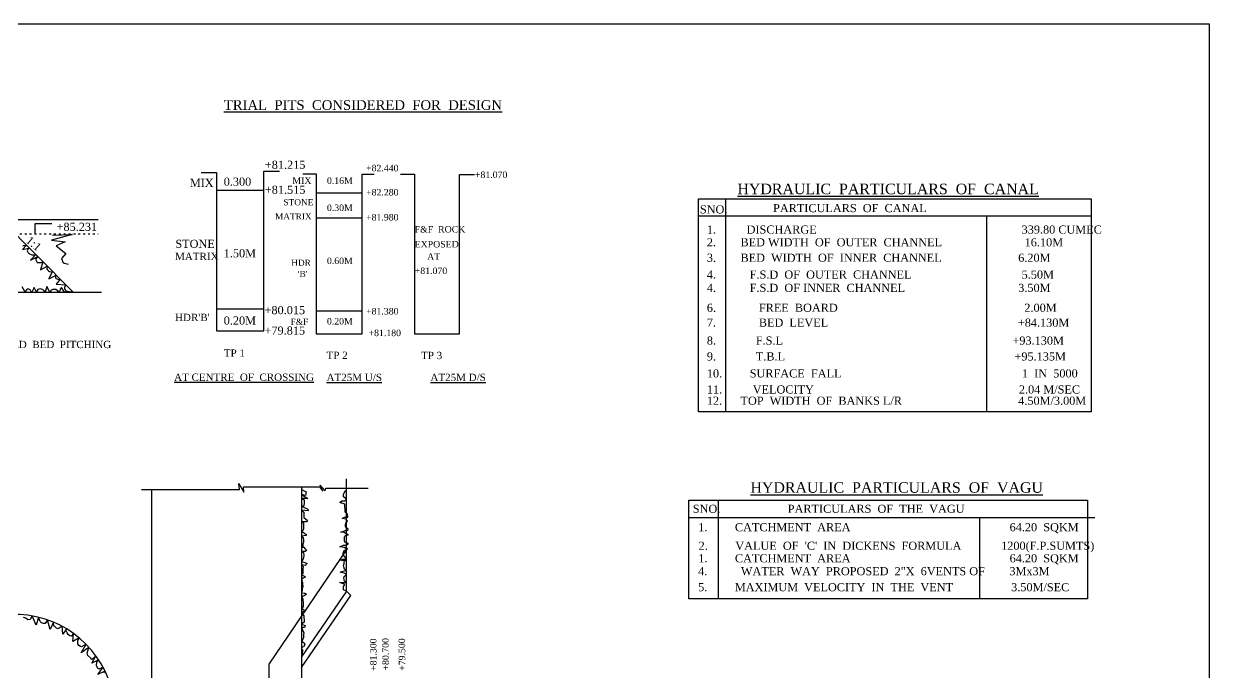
# Model space of a CAD drawing. Header units: millimetres. Extents: x -5026 to 211262, y 3161 to 110917.
# Drawn here: x 137974 to 211139, y 70873 to 110917 of the extents above; entities that cross this region are included whole.
import ezdxf

# ---------------------------------------------------------------- set-up
doc = ezdxf.new("R2010")
doc.units = ezdxf.units.MM
doc.header["$MEASUREMENT"] = 0
doc.linetypes.add('ACAD_ISO03W100', pattern=[30, 12, -18])
for name, color, linetype in [('DIM', 5, 'Continuous'), ('DWG.LINE', 10, 'Continuous'), ('HATCH', 2, 'Continuous'), ('RAILING', 4, 'Continuous'), ('TEXT', 7, 'Continuous')]:
    doc.layers.add(name, color=color, linetype=linetype)
doc.layers.add('DO LINE', color=3, linetype='Continuous', plot=False)
doc.layers.add('TITLE', color=7, linetype='Continuous', lineweight=30)
doc.styles.get("Standard").update_dxf_attribs({"font": 'TIMES.TTF', "height": 450})
doc.dimstyles.get("Standard").update_dxf_attribs({"dimtxt": 450, "dimasz": 300, "dimexe": 0.18, "dimexo": 0.0625, "dimgap": 0.09, "dimtad": 0, "dimtih": 1, "dimtoh": 1, "dimdec": 0, "dimzin": 0, "dimdsep": 46, "dimtxsty": 'Standard', "dimcen": 300, "dimclre": 256, "dimclrt": 4, "dimadec": 0, "dimazin": 0, "dimtfac": 1, "dimtdec": 0, "dimtofl": 0, "dimtmove": 0, "dimatfit": 3, "dimfxl": 5, "dimfxlon": 1, "dimtolj": 1, "dimtzin": 0, "dimarcsym": 0})

msp = doc.modelspace()

# ---------------------------------------------------------------- linework, layer by layer
at = {"layer": 'DO LINE', "linetype": 'ACAD_ISO03W100', "ltscale": 10}
msp.add_lwpolyline([(124541.2, 97934.5), (142561.8, 97934.5)], dxfattribs=at)
at = {"layer": 'DWG.LINE', "linetype": 'ByBlock', "ltscale": 0.2}
for points in [[(148920.7, 101735.3), (149877.7, 101735.3), (149877.7, 91956.4), (152798.3, 91956.4), (152798.3, 101802.1), (153766.9, 101802.1)], [(155207.6, 101652), (156025.3, 101652), (156025.3, 91772.8), (158851.2, 91772.8), (158851.2, 101636.1), (159595, 101636.1)], [(161232.4, 101631.2), (162087.5, 101631.2), (162087.5, 91761.8), (164865.9, 91761.8), (164865.9, 101596.8), (165791.3, 101596.8)], [(149877.7, 100646.1), (152798.3, 100646.1)], [(156025.3, 100470), (158851.2, 100470)], [(125022.7, 94332.2), (124421.7, 98829.2), (142566.4, 98829.2)], [(136592.7, 98829.2), (141017.8, 94332.2)], [(156025.3, 98936.7), (158851.2, 98936.7)], [(111838.8, 94332.2), (142777, 94332.2)], [(149877.7, 93306), (152798.3, 93306)], [(156025.3, 93182.6), (158851.2, 93182.6)], [(157886.8, 75881.1), (157886.8, 82822)], [(145235.9, 82162.5), (151298.3, 82162.5), (151240.5, 82522.9), (151558.2, 81989.2), (151538.9, 82321), (156218.3, 82321), (156440.1, 82047.3), (156269.5, 82430.7), (156568, 82081.4), (156623.5, 82239), (159223.1, 82239)], [(145867.3, 82162.5), (145867.3, 11334.7)], [(155126.2, 82321), (155126.2, 63332.2), (159393.9, 62775.9)], [(153118.8, 9694.7), (153118.8, 71377.3), (157966.5, 78546.4)], [(157886.8, 75881.1), (155126.2, 71833.5)], [(155126.2, 71174.9), (158152.8, 75611.2)], [(157886.8, 75881.1), (158152.8, 75611.2)]]:
    msp.add_lwpolyline(points, dxfattribs=at)
msp.add_arc((137408.7, 68253.4), 6196.2, 299.745568, 92.139413, dxfattribs=at)
at = {"layer": 'HATCH', "linetype": 'ByBlock', "ltscale": 0.2}
for points in [[(139743.5, 97859.5), (140955, 97906), (139688, 97559.5), (140540, 97459.5), (139976, 97200), (140564.5, 96731), (140301, 96413), (140418, 96161.5), (140723.5, 96071)], [(137921, 97228.5), (138010.5, 97230.5), (138146.7, 97250), (137894, 96971.5), (138295, 97062), (138325.9, 97067.9), (138220, 96980), (138206, 96935.5), (138195.5, 96896), (138251, 96770.5), (138293.5, 96740.5), (138331.5, 96708), (138429.5, 96660.5), (138470, 96654), (138526, 96649.5), (138584, 96648.5), (138674, 96648.5), (138721.7, 96665.7), (138383, 96307.5), (138836, 96549.5), (138702.5, 96379), (138769, 96264), (138813, 96180.5), (138886, 96174.5), (138990.5, 96171.5), (139081.5, 96180.5), (139162.6, 96217.6), (139018.5, 95717), (139428.9, 95946.9), (139410, 95791.5), (139437, 95711), (139507, 95658), (139566, 95623), (139685, 95606), (139740.2, 95630.5), (139514.5, 95166), (139967.1, 95400), (139929.5, 95283), (139944.5, 95221.5), (139978, 95190), (140133.5, 95129.5), (140224.8, 95138.1), (139982, 94840.5), (140565.5, 94791.8), (140496, 94658.5), (140487, 94596.5), (140485.5, 94548.5), (140524.5, 94479), (140588, 94433.5), (141017.8, 94332.2), (140493, 94332.2), (140303, 94620.5), (140221.5, 94525.5), (140203, 94424.5), (140153.5, 94332.2), (140029, 94450), (139952, 94500), (139875, 94503), (139767.5, 94503), (139659, 94457.5), (139578.5, 94332.2), (139410.5, 94685.5), (139288.5, 94332.2), (139221.5, 94436.5), (139193, 94473), (139115.5, 94516.5), (139070.5, 94522.5), (139017.5, 94538), (138915, 94531.5), (138851.5, 94498.5), (138785, 94397.5), (138755, 94332.2), (138620, 94636), (138479.5, 94332.2), (138431, 94373.5), (138417.5, 94409.5), (138372, 94480.5), (138284.5, 94529), (138206, 94530.5), (138136.5, 94491), (138062, 94386.5), (138062, 94332.2), (137870.5, 94675)], [(155126.2, 82156.5), (155412.4, 82008.6), (155366.3, 81785.2), (155126.2, 81847.6), (155504.5, 81611), (155126.2, 81611), (155287.4, 81512.4), (155287.4, 81361.3), (155251.1, 81120.3), (155126.2, 81120.3), (155514.3, 80946.2), (155526.4, 80838.6), (155126.2, 80889.4), (155251.4, 80757), (155251.4, 80604.7), (155251.4, 80420), (155490.5, 80247.5), (155428.3, 80161.3), (155249.8, 80161.3), (155126.2, 80178.5), (155236.9, 80096.5), (155238.7, 79980.5), (155247.8, 79833.7), (155246, 79701.4), (155182.5, 79589), (155126.2, 79589), (155300.4, 79467.6), (155407.4, 79384.2), (155414.8, 79316.5), (155260, 79299.8), (155126.2, 79274.9), (155222.5, 79185.5), (155244.3, 79020.6), (155231.6, 78893.7), (155213.4, 78844.8), (155189.9, 78775.9), (155189.9, 78630.1), (155126.2, 78590.3), (155267.8, 78590.3), (155314.9, 78514.1), (155382, 78467), (155431, 78396.3), (155333.1, 78340.1), (155209.7, 78331.1), (155126.2, 78352.8), (155237, 78270.5), (155267.8, 78112.8), (155235.2, 77949.7), (155175.2, 77775), (155126.2, 77715.2), (155329.4, 77648.1), (155476.4, 77582.4), (155338.5, 77468.3), (155148.1, 77504.5), (155126.2, 77504.5), (155211.5, 77404.3), (155204.3, 77230.3), (155204.3, 77115.5), (155204.3, 76999.5), (155182.5, 76927), (155126.2, 76927), (155224.2, 76849.1), (155363.9, 76771.2), (155296.8, 76718.1), (155240.6, 76678.2), (155177.1, 76678.2), (155144.4, 76678.2), (155126.2, 76678.2), (155151.7, 76531.4), (155126.2, 76489.7), (155171.7, 76426.9), (155171.7, 76289.2), (155189.8, 76198.6), (155173.5, 76084.4), (155153.5, 76033.7), (155148.1, 75921.3), (155126.2, 75779.4), (155321.6, 75749.3), (155416.5, 75703.3), (155349.4, 75641.7), (155233.3, 75570.4), (155126.2, 75570.4), (155204.3, 75396.5), (155213.1, 75135.7), (155213.1, 74961.9), (155178.3, 74825.7), (155126.2, 74825.7), (155348.8, 74675.2), (155126.2, 74575.6), (155255.6, 74368.8), (155255.6, 74263.6), (155284.9, 74105.8), (155284.9, 73959.7), (155126.2, 73836.9), (155337.5, 73766.8), (155294.4, 73637), (155126.2, 73637), (155262.4, 73301.2), (155230.6, 73206.1), (155230.6, 73128.2), (155242.1, 72991.7), (155201.7, 72916.8), (155126.2, 72792.8), (155126.2, 72792.8), (155285, 72696.1), (155328.8, 72584.2), (155248, 72442.9), (155158.5, 72417), (155126.2, 72321.8), (155196, 72249.3), (155167.2, 72119.5), (155167.2, 71960.6), (155126.2, 71894.3)], [(157886.8, 75881.1), (157717.4, 75954.5), (157717.4, 76170.9), (157799.9, 76294.6), (157490.4, 76413.1), (157886.8, 76413.1), (157770.2, 76500.1), (157729.1, 76715.1), (157750.5, 76784.8), (157886.8, 76913.4), (157743.4, 76990.2), (157505.6, 77050.9), (157886.8, 77174.7), (157775.5, 77231.8), (157732.6, 77394.4), (157705.7, 77475.4), (157739.7, 77595.1), (157739.7, 77663), (157779, 77748.7), (157839.8, 77782.7), (157886.8, 77782.7), (157603.8, 77782.7), (157455.3, 77790.4), (157657.5, 77861.8), (157861.3, 77869), (157805.9, 77976.2), (157680.5, 78123.5), (157689.6, 78221.7), (157752.1, 78382.5), (157823.6, 78436.1), (157917.9, 78474.5), (157739.7, 78586.8), (157484, 78617.2), (157709.3, 78711.9), (157843.4, 78722.6), (158023.9, 78833.8), (157787.9, 78907), (157766.5, 79017.7), (157766.5, 79100.5), (157770.1, 79232.7), (157797, 79284.5), (157822, 79316.7), (157886.8, 79351.6), (158011.5, 79366.7), (157816.6, 79467.2), (157711.2, 79522.6), (157548.5, 79528), (157886.8, 79640.5), (157970.4, 79642.3), (157990.1, 79703.6), (157857.8, 79812.6), (157839.9, 79873.3), (157839.9, 79973.4), (157861.4, 80089.5), (157909.6, 80169.8), (157949, 80224.1), (157847.1, 80325.9), (157620.1, 80372.3), (157768.4, 80445.6), (157984.8, 80456.3), (157958.7, 80636.4), (157807.2, 80762.1), (157807.2, 80924.9), (157781.3, 81114.2), (157781.3, 81247.7), (157489.8, 81356.9), (157611.3, 81466.2), (157785.4, 81466.2), (157785.4, 81466.2), (157886.8, 81567.3), (157716.5, 81696.8), (157716.5, 81872.4), (157781.4, 82022.1), (157838.1, 82078.8), (157886.8, 82127.3)], [(142923.5, 70841), (142986.5, 70951.7), (142545, 70741.5), (142867.5, 71184.9), (142605, 71075), (142557.5, 71114.5), (142466, 71301.5), (142480.5, 71494.5), (142590.3, 71651), (142181, 71442.5), (142422.2, 71894.4), (142168.5, 71668), (142106, 71753), (141927.5, 71915), (141881.5, 72066.5), (141935, 72196), (142000, 72414.2), (141525.5, 72078), (141822.1, 72602.5), (141546, 72439), (141477.5, 72460), (141369.5, 72528.5), (141305, 72638.5), (141307, 72732), (141311.5, 72809), (141388.1, 73002.8), (141003, 72782.5), (141049.6, 73267), (140893, 73108.5), (140824.5, 73133.5), (140712, 73200), (140660, 73316.5), (140599.5, 73435.5), (140620.5, 73552.2), (140383.5, 73228), (140341.9, 73711.3), (140098, 73558.5), (140002.5, 73590), (139875.5, 73725), (139821.5, 73806), (139810.2, 73965.2), (139603, 73519.5), (139444.2, 74105.7), (139305.5, 73893.5), (139197.5, 73879), (139066.5, 73937), (138989.5, 74012), (138893, 74269.1), (138739.5, 73779.5), (138489.1, 74354.6), (138380, 74128), (138253, 74122), (138080.5, 74205), (137968, 74255.5)]]:
    msp.add_lwpolyline(points, dxfattribs=at)
at = {"layer": 'RAILING', "linetype": 'ByBlock', "ltscale": 0.2}
for points in [[(179616.8, 100109.2), (203839.1, 100109.2), (203839.1, 86953.9), (179616.8, 86953.9)], [(179011.1, 81493.5), (203628.6, 81493.5), (203628.6, 75408.4), (179011.1, 75408.4)]]:
    msp.add_lwpolyline(points, close=True, dxfattribs=at)
for points in [[(181278.8, 100109.2), (181278.8, 86953.9)], [(179616.8, 99060.2), (203839.1, 99060.2)], [(197381.4, 99060.2), (197381.4, 86953.9)], [(180830.7, 81493.5), (180830.7, 75408.4)], [(179011.1, 80437.7), (204070.6, 80437.7)], [(196960.4, 80437.7), (196960.4, 75408.4)]]:
    msp.add_lwpolyline(points, dxfattribs=at)
at = {"layer": 'TITLE', "linetype": 'ByBlock', "ltscale": 0.2}
msp.add_lwpolyline([(-5026.4, 110916.5), (211138.9, 110916.5), (211138.9, 3160.9), (-5026.4, 3160.9)], close=True, dxfattribs=at)

# ---------------------------------------------------------------- texts
at = {"layer": 'TEXT', "linetype": 'ByBlock', "ltscale": 0.2}
for s, height, p in [('%%UTRIAL  PITS  CONSIDERED  FOR  DESIGN', 600, (150324.4, 105595.5)), ('+81.215', 500, (152854.8, 101957)), ('+82.440', 400, (159101.9, 101804.9)), ('+81.070', 400, (165818.8, 101390.6)), ('MIX', 500, (148225, 100838.9)), ('0.300', 500, (150316.3, 100915.8)), ('MIX', 400, (154554.7, 101028.3)), ('0.16M', 400, (156685.7, 101028.3)), ('%%UHYDRAULIC  PARTICULARS  OF  CANAL', 650, (182016.6, 100390.7)), ('+81.515', 500, (152854.8, 100414.6)), ('+82.280', 400, (159101.9, 100310.5)), ('STONE', 380, (154000.6, 99705.1)), ('0.30M', 400, (156685.7, 99354.7)), ('SNO.', 500, (179701.9, 99202.5)), ('PARTICULARS  OF  CANAL', 500, (184218, 99282.2)), ('MATRIX', 380, (153481.4, 98831.4)), ('+81.980', 400, (159101.9, 98767.1)), ('+85.231', 500, (140002, 98126)), ('F&F  ROCK', 400, (162102.1, 98022.5)), ('1.          DISCHARGE                                                                   339.80 CUMEC               ', 500, (180131.7, 97957.6)), ('STONE', 500, (147331.6, 97078.4)), ('EXPOSED', 400, (162102.1, 97101.3)), ('2.        BED WIDTH  OF  OUTER  CHANNEL                           16.10M         ', 500, (180131.7, 97171.5)), ('MATRIX', 450, (147312.9, 96323.8)), ('1.50M', 500, (150316.3, 96494)), ('AT', 400, (162870.9, 96343.9)), ('3.        BED  WIDTH  OF  INNER  CHANNEL                         6.20M ', 500, (180131.7, 96217)), ('HDR', 380, (154481.6, 95968.2)), ('0.60M', 400, (156685.7, 96078.7)), ('+81.070', 400, (162106.1, 95464.2)), ("'B'", 380, (154891.2, 95278.7)), ('4.           F.S.D  OF  OUTER  CHANNEL                                    5.50M   ', 500, (180131.7, 95178.3)), ('4.           F.S.D  OF INNER  CHANNEL                                     3.50M   ', 500, (180131.7, 94358.8)), ("HDR'B'", 450, (147312.9, 92560.3)), ('+80.015', 500, (152835.3, 92982.4)), ('+81.380', 400, (159101.9, 92965.9)), ('6.              FREE  BOARD                                                             2.00M         ', 500, (180131.7, 93128.1)), ('0.20M', 500, (150316.3, 92341.9)), ('+79.815', 500, (152835, 91722.1)), ('F&F', 380, (154447.4, 92320.9)), ('0.20M', 400, (156685.7, 92342.2)), ('7.              BED  LEVEL                                                              +84.130M           ', 500, (180131.7, 92211.7)), ('+81.180', 400, (159255.9, 91626.5)), ('8.             F.S.L                                                                           +93.130M            ', 500, (180131.7, 91104.3)), ('600  THICK  GROUTED  BED  PITCHING', 450, (131140.8, 90887.4)), ('TP 1', 450, (150324.4, 90356)), ('TP 2', 450, (156664.9, 90218.2)), ('TP 3', 450, (162499.7, 90209.8)), ('9.             T.B.L                                                                           +95.135M    ', 500, (180131.7, 90123.2)), ('10.         SURFACE  FALL                                                           1  IN  5000       ', 500, (180131.7, 89077.1)), ('11.          VELOCITY                                                                   2.04 M/SEC               ', 500, (180131.7, 88085.6)), ('12.      TOP  WIDTH  OF  BANKS L/R                                      4.50M/3.00M                      ', 500, (180131.7, 87390.2)), ('%%UHYDRAULIC  PARTICULARS  OF  VAGU', 650, (182820.2, 81958)), ('SNO.', 500, (179264.2, 80718.3)), ('PARTICULARS  OF  THE  VAGU', 500, (185124.4, 80718.3)), ('1.         CATCHMENT  AREA                                                    64.20  SQKM', 500, (179599.7, 79582.3)), ("2.         VALUE  OF  'C'  IN  DICKENS  FORMULA             1200(F.P.SUMTS)  ", 500, (179623, 78436.2)), ('1.         CATCHMENT  AREA                                                    64.20  SQKM', 500, (179599.7, 77662.2)), ('4.           WATER  WAY  PROPOSED  2"X  6VENTS OF        3Mx3M', 500, (179593.6, 76866.2)), ('5.         MAXIMUM  VELOCITY  IN  THE  VENT                   3.50M/SEC     ', 500, (179593.6, 75879))]:
    msp.add_text(s, height=height, dxfattribs=at).set_placement(p)
for s, height, rotation, p in [('1:1', 500, 320.019141, (138064.9, 97459.8)), ('+81.300', 400, 90.464547, (159753.5, 70962.9)), ('+80.700', 400, 90.464547, (160511, 70986.3)), ('+79.500', 400, 90.464547, (161525.1, 70967.6))]:
    msp.add_text(s, height=height, rotation=rotation, dxfattribs=at).set_placement(p)
at = {"layer": 'TITLE', "linetype": 'ByBlock', "ltscale": 0.2}
for s, p in [('%%UAT CENTRE  OF  CROSSING', (147254.9, 88866.6)), ('%%UAT25M U/S', (156664.9, 88856.9)), ('%%UAT25M D/S', (163073.9, 88856.9))]:
    msp.add_text(s, height=450, dxfattribs=at).set_placement(p)

# ---------------------------------------------------------------- leaders
at = {"layer": 'DIM', "linetype": 'ByBlock', "ltscale": 0.2}
msp.add_leader([(138678.9, 97934.5), (138678.9, 98571.7), (139705.5, 98571.7)], dimstyle='Standard', override={"dimgap": 0.09, "dimtad": 0}, dxfattribs=at)

doc.saveas('drawing.dxf')
